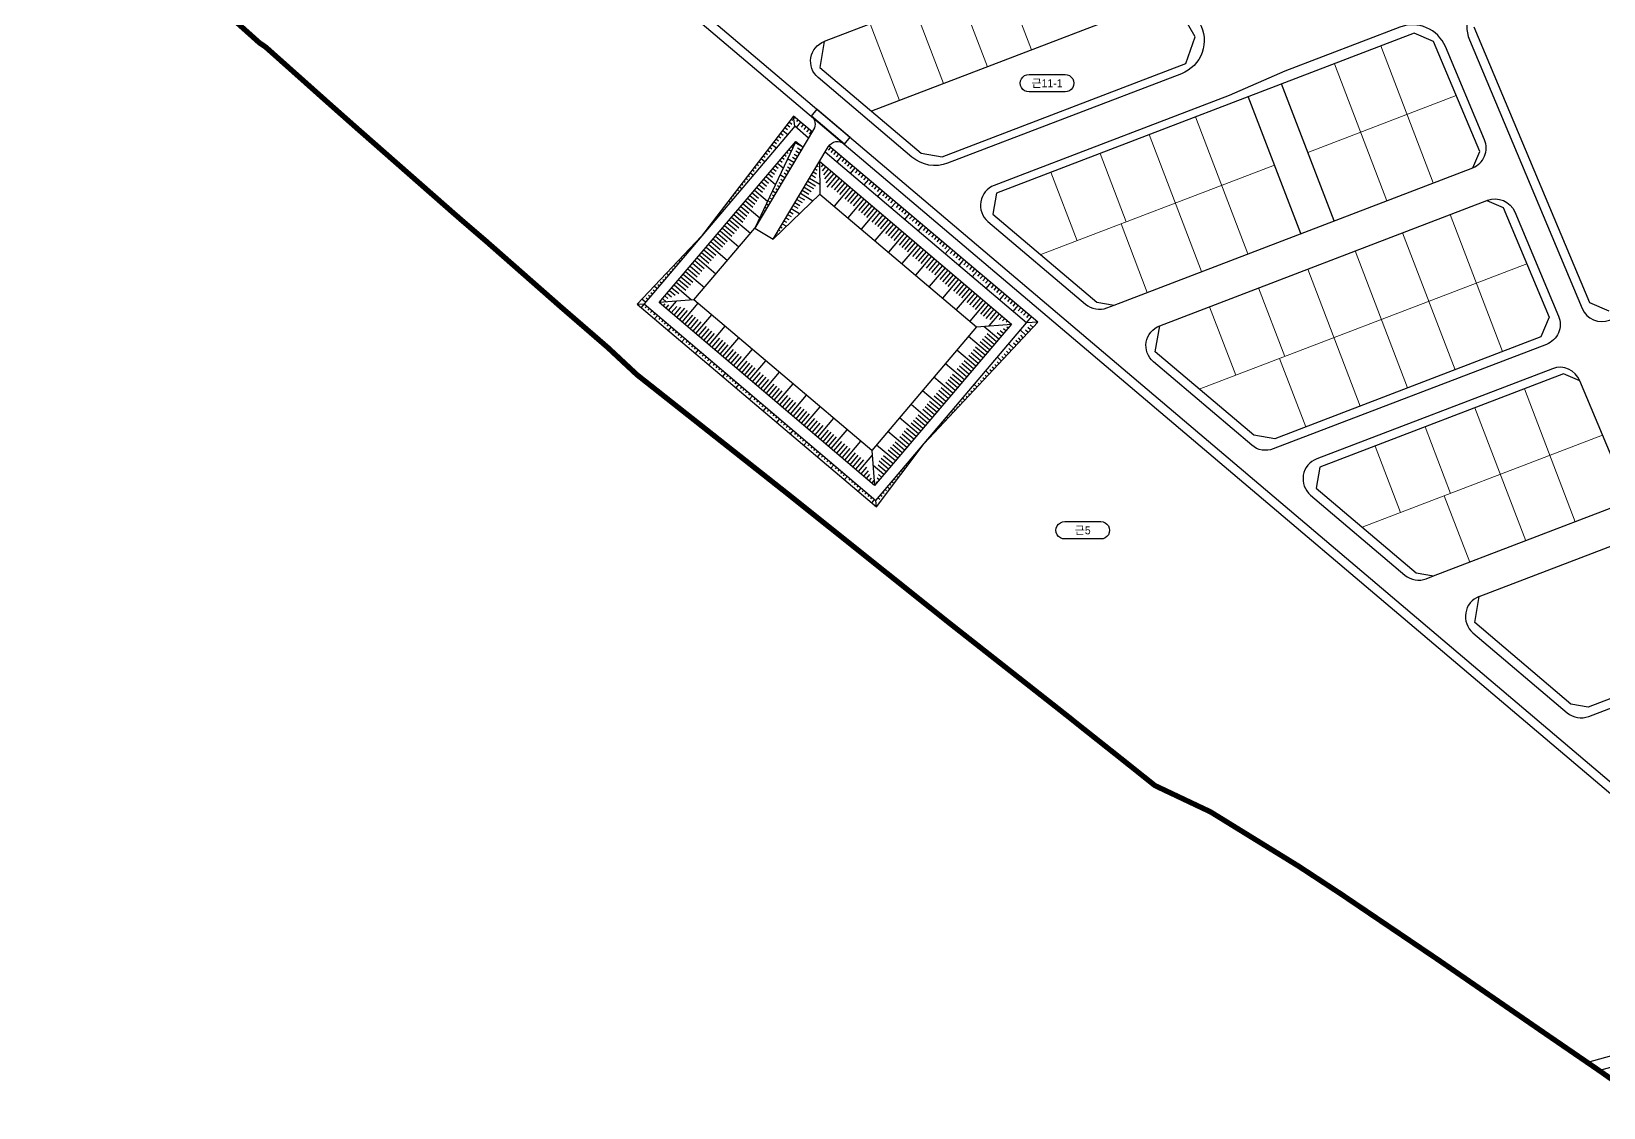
# Model space of a CAD drawing. Header units: millimetres. Extents: x 209768 to 211424, y 268597 to 269732.
# Drawn here: x 209920.6 to 210362.7, y 268611.3 to 268914.1 of the extents above; entities that cross this region are included whole.
import ezdxf
from ezdxf.enums import TextEntityAlignment as Align

# ---------------------------------------------------------------- set-up
doc = ezdxf.new("R2010")
doc.units = ezdxf.units.MM
for name, color, linetype in [('0-저류지', 253, 'Continuous'), ('00-가로망', 253, 'Continuous'), ('00-가로망(저류지)', 253, 'Continuous'), ('00-블럭명', 253, 'Continuous'), ('00-지구계', 253, 'Continuous'), ('99-보도', 253, 'Continuous'), ('99-자전거도로', 253, 'Continuous')]:
    doc.layers.add(name, color=color, linetype=linetype)
doc.layers.add('00-획지분할', color=253, linetype='Continuous', lineweight=5)
doc.styles.add('HY울릉도L', font='H2WULL.ttf')

msp = doc.modelspace()

# ---------------------------------------------------------------- linework, layer by layer
at = {"layer": '0-저류지'}
for p, q in [((210132.48, 268887.06), (210133.22, 268886.49)), ((210133.09, 268887.85), (210133.85, 268887.27)), ((210133.7, 268888.64), (210134.46, 268888.06)), ((210134.31, 268889.43), (210134.69, 268889.14)), ((210135.22, 268887.42), (210134.92, 268890.23)), ((210135.33, 268889.88), (210135.2, 268889.72)), ((210136.86, 268888.59), (210135.6, 268887.1)), ((210136.1, 268889.24), (210135.72, 268888.78)), ((210137.63, 268887.95), (210137, 268887.2)), ((210138.39, 268887.3), (210137.76, 268886.55)), ((210135.57, 268883.19), (210123.99, 268858.78)), ((210129.43, 268883.09), (210130.07, 268882.6)), ((210130.04, 268883.89), (210130.7, 268883.38)), ((210130.65, 268884.68), (210131.33, 268884.16)), ((210131.26, 268885.47), (210131.96, 268884.94)), ((210131.87, 268886.26), (210133.31, 268885.16)), ((210134.92, 268882.43), (210135.02, 268882.35)), ((210137.56, 268881.51), (210135.39, 268882.81)), ((210139.16, 268886.66), (210138.52, 268885.91)), ((210139.92, 268886.01), (210139.29, 268885.26)), ((210125.77, 268878.34), (210126.83, 268877.53)), ((210126.38, 268879.13), (210126.93, 268878.71)), ((210126.99, 268879.92), (210127.56, 268879.49)), ((210127.6, 268880.72), (210128.19, 268880.27)), ((210128.21, 268881.51), (210128.82, 268881.05)), ((210128.82, 268882.3), (210130.07, 268881.34)), ((210131.69, 268878.62), (210132.26, 268878.14)), ((210132.34, 268879.38), (210132.81, 268878.98)), ((210132.98, 268880.14), (210133.36, 268879.82)), ((210135, 268877.21), (210133.23, 268878.27)), ((210133.63, 268880.91), (210134.24, 268880.39)), ((210134.28, 268881.67), (210134.47, 268881.51)), ((210135.51, 268878.07), (210134.59, 268878.62)), ((210136.02, 268878.93), (210135.06, 268879.51)), ((210136.54, 268879.79), (210135.53, 268880.39)), ((210137.05, 268880.65), (210136, 268881.27)), ((210145.27, 268881.5), (210144.63, 268880.74)), ((210146.04, 268880.86), (210145.4, 268880.1)), ((210146.8, 268880.21), (210146.16, 268879.45)), ((210147.57, 268879.57), (210146.92, 268878.81)), ((210148.33, 268878.92), (210147.04, 268877.4)), ((210149.1, 268878.28), (210148.45, 268877.51)), ((210122.11, 268873.59), (210122.53, 268873.27)), ((210122.72, 268874.38), (210123.59, 268873.71)), ((210123.33, 268875.17), (210123.79, 268874.82)), ((210123.94, 268875.96), (210124.42, 268875.6)), ((210124.55, 268876.76), (210125.04, 268876.38)), ((210125.16, 268877.55), (210125.67, 268877.16)), ((210127.81, 268874.04), (210128.95, 268873.08)), ((210128.46, 268874.81), (210129.5, 268873.92)), ((210129.1, 268875.57), (210130.05, 268874.76)), ((210129.75, 268876.33), (210130.6, 268875.61)), ((210130.4, 268877.09), (210132.02, 268875.71)), ((210131.04, 268877.86), (210131.71, 268877.29)), ((210132.43, 268872.92), (210131.08, 268873.73)), ((210132.95, 268873.78), (210132.23, 268874.21)), ((210133.46, 268874.64), (210132.7, 268875.09)), ((210133.97, 268875.5), (210133.17, 268875.97)), ((210134.48, 268876.36), (210133.64, 268876.86)), ((210139.91, 268873.73), (210141.08, 268873.03)), ((210140.42, 268874.59), (210141.33, 268874.04)), ((210140.93, 268875.45), (210141.58, 268875.06)), ((210141.44, 268876.31), (210141.83, 268876.07)), ((210142.2, 268877.57), (210142.29, 268868.37)), ((210142.43, 268877.37), (210142.3, 268877.22)), ((210143.2, 268876.73), (210142.64, 268876.06)), ((210143.96, 268876.08), (210142.97, 268874.91)), ((210144.72, 268875.43), (210143.3, 268873.76)), ((210145.48, 268874.79), (210143.63, 268872.6)), ((210146.25, 268874.14), (210144, 268871.48)), ((210149.86, 268877.63), (210149.21, 268876.87)), ((210150.62, 268876.99), (210149.98, 268876.22)), ((210151.39, 268876.34), (210150.74, 268875.58)), ((210152.15, 268875.7), (210150.86, 268874.16)), ((210152.92, 268875.06), (210152.27, 268874.29)), ((210153.68, 268874.41), (210153.03, 268873.64)), ((210154.45, 268873.77), (210153.8, 268872.99)), ((210119.06, 268869.62), (210119.39, 268869.38)), ((210119.67, 268870.42), (210120.35, 268869.89)), ((210120.28, 268871.21), (210120.64, 268870.93)), ((210120.89, 268872), (210121.27, 268871.71)), ((210121.5, 268872.79), (210121.9, 268872.49)), ((210123.93, 268869.47), (210127.59, 268866.36)), ((210124.57, 268870.23), (210126.19, 268868.86)), ((210125.22, 268870.99), (210126.74, 268869.71)), ((210125.87, 268871.76), (210127.29, 268870.55)), ((210126.51, 268872.52), (210127.84, 268871.39)), ((210127.16, 268873.28), (210129.8, 268871.04)), ((210129.87, 268868.63), (210128.93, 268869.19)), ((210130.38, 268869.49), (210129.87, 268869.79)), ((210130.9, 268870.35), (210130.34, 268870.68)), ((210131.41, 268871.2), (210130.81, 268871.56)), ((210131.92, 268872.06), (210131.29, 268872.44)), ((210137.34, 268869.44), (210139.21, 268868.32)), ((210137.85, 268870.3), (210139.84, 268869.11)), ((210138.37, 268871.15), (210140.47, 268869.9)), ((210138.88, 268872.01), (210141.1, 268870.69)), ((210139.39, 268872.87), (210142.27, 268871.16)), ((210147.01, 268873.49), (210144.3, 268870.3)), ((210147.77, 268872.84), (210145.52, 268870.19)), ((210148.54, 268872.2), (210146.28, 268869.54)), ((210150.82, 268870.26), (210146.32, 268864.95)), ((210149.3, 268871.55), (210147.05, 268868.9)), ((210150.06, 268870.9), (210147.81, 268868.25)), ((210151.59, 268869.61), (210149.33, 268866.96)), ((210155.21, 268873.12), (210154.56, 268872.35)), ((210155.98, 268872.48), (210154.67, 268870.93)), ((210156.74, 268871.83), (210156.09, 268871.06)), ((210157.5, 268871.19), (210156.85, 268870.41)), ((210158.27, 268870.54), (210157.61, 268869.77)), ((210159.03, 268869.9), (210158.38, 268869.12)), ((210159.8, 268869.25), (210158.48, 268867.69)), ((210115.4, 268864.87), (210115.61, 268864.71)), ((210116.01, 268865.66), (210116.24, 268865.49)), ((210116.62, 268866.45), (210117.12, 268866.08)), ((210117.23, 268867.25), (210117.5, 268867.04)), ((210117.84, 268868.04), (210118.13, 268867.82)), ((210118.45, 268868.83), (210118.76, 268868.6)), ((210120.05, 268864.89), (210122.32, 268862.96)), ((210120.69, 268865.65), (210125.37, 268861.69)), ((210121.34, 268866.42), (210123.43, 268864.65)), ((210121.99, 268867.18), (210123.98, 268865.49)), ((210122.63, 268867.94), (210124.53, 268866.33)), ((210123.28, 268868.71), (210125.08, 268867.18)), ((210127.82, 268865.19), (210127.51, 268865.38)), ((210128.33, 268866.05), (210127.98, 268866.26)), ((210128.84, 268866.91), (210128.46, 268867.14)), ((210129.36, 268867.77), (210128.93, 268868.03)), ((210134.78, 268865.15), (210136.06, 268864.38)), ((210135.29, 268866), (210136.69, 268865.17)), ((210135.8, 268866.86), (210137.32, 268865.95)), ((210136.32, 268867.72), (210137.95, 268866.74)), ((210136.83, 268868.58), (210140.34, 268866.48)), ((210152.35, 268868.96), (210150.1, 268866.31)), ((210154.64, 268867.02), (210150.13, 268861.72)), ((210153.11, 268868.32), (210150.86, 268865.66)), ((210153.87, 268867.67), (210151.62, 268865.02)), ((210155.4, 268866.38), (210153.15, 268863.72)), ((210156.16, 268865.73), (210153.91, 268863.08)), ((210156.92, 268865.08), (210154.67, 268862.43)), ((210160.56, 268868.61), (210159.9, 268867.83)), ((210161.33, 268867.96), (210160.67, 268867.18)), ((210162.09, 268867.32), (210161.43, 268866.54)), ((210162.86, 268866.68), (210162.2, 268865.89)), ((210163.62, 268866.03), (210162.3, 268864.46)), ((210164.39, 268865.39), (210163.72, 268864.6)), ((210165.15, 268864.74), (210164.49, 268863.95)), ((210112.35, 268860.91), (210112.47, 268860.82)), ((210112.96, 268861.7), (210113.1, 268861.6)), ((210113.57, 268862.49), (210113.88, 268862.26)), ((210114.18, 268863.28), (210114.36, 268863.15)), ((210114.79, 268864.08), (210114.98, 268863.93)), ((210116.16, 268860.32), (210118.82, 268858.07)), ((210116.81, 268861.08), (210119.47, 268858.83)), ((210117.46, 268861.84), (210122.77, 268857.34)), ((210118.11, 268862.6), (210120.66, 268860.43)), ((210118.75, 268863.37), (210121.22, 268861.28)), ((210119.4, 268864.13), (210121.77, 268862.12)), ((210125.25, 268860.9), (210125.15, 268860.96)), ((210125.77, 268861.76), (210125.63, 268861.85)), ((210126.28, 268862.62), (210126.1, 268862.73)), ((210126.79, 268863.48), (210126.57, 268863.61)), ((210127.31, 268864.34), (210126.77, 268864.65)), ((210132.21, 268860.85), (210132.92, 268860.43)), ((210132.73, 268861.71), (210133.55, 268861.22)), ((210133.24, 268862.57), (210134.18, 268862.01)), ((210133.75, 268863.43), (210134.81, 268862.8)), ((210134.27, 268864.29), (210136.6, 268862.89)), ((210158.45, 268863.79), (210153.95, 268858.48)), ((210157.69, 268864.44), (210155.44, 268861.78)), ((210159.21, 268863.14), (210156.96, 268860.49)), ((210159.97, 268862.49), (210157.72, 268859.84)), ((210162.26, 268860.55), (210157.76, 268855.25)), ((210160.74, 268861.85), (210158.49, 268859.19)), ((210161.5, 268861.2), (210159.25, 268858.55)), ((210165.91, 268864.1), (210165.25, 268863.31)), ((210166.68, 268863.45), (210166.01, 268862.66)), ((210167.44, 268862.81), (210166.11, 268861.22)), ((210168.21, 268862.16), (210167.54, 268861.37)), ((210168.97, 268861.52), (210168.3, 268860.72)), ((210169.74, 268860.87), (210169.07, 268860.08)), ((210108.77, 268856.24), (210108.76, 268856.26)), ((210109, 268856.56), (210109.02, 268856.55)), ((210109.91, 268857.74), (210109.95, 268857.71)), ((210110.52, 268858.53), (210110.64, 268858.44)), ((210111.13, 268859.32), (210111.21, 268859.26)), ((210111.74, 268860.11), (210111.84, 268860.04)), ((210112.93, 268856.5), (210115.58, 268854.25)), ((210113.58, 268857.27), (210116.23, 268855.02)), ((210114.22, 268858.03), (210119.53, 268853.53)), ((210114.87, 268858.79), (210117.53, 268856.54)), ((210115.52, 268859.55), (210118.17, 268857.3)), ((210124.74, 268860.04), (210124.62, 268860.12)), ((210129.65, 268856.56), (210129.77, 268856.49)), ((210130.16, 268857.42), (210130.4, 268857.28)), ((210130.68, 268858.28), (210131.03, 268858.07)), ((210131.19, 268859.14), (210131.66, 268858.86)), ((210131.7, 268859.99), (210132.87, 268859.3)), ((210163.02, 268859.91), (210160.77, 268857.25)), ((210163.79, 268859.26), (210161.54, 268856.61)), ((210166.08, 268857.32), (210161.57, 268852.01)), ((210164.55, 268858.61), (210162.3, 268855.96)), ((210165.31, 268857.97), (210163.06, 268855.31)), ((210166.84, 268856.67), (210164.59, 268854.02)), ((210167.6, 268856.03), (210165.35, 268853.37)), ((210170.5, 268860.23), (210169.83, 268859.43)), ((210171.27, 268859.59), (210169.92, 268857.99)), ((210172.03, 268858.94), (210171.36, 268858.14)), ((210172.8, 268858.3), (210172.12, 268857.5)), ((210173.56, 268857.65), (210172.88, 268856.85)), ((210174.32, 268857.01), (210173.65, 268856.2)), ((210175.09, 268856.36), (210174.41, 268855.56)), ((210104.89, 268851.66), (210104.76, 268851.78)), ((210105.54, 268852.43), (210105.42, 268852.53)), ((210106.19, 268853.19), (210105.99, 268853.36)), ((210106.83, 268853.95), (210106.76, 268854.02)), ((210107.48, 268854.72), (210107.42, 268854.76)), ((210108.13, 268855.48), (210108.09, 268855.51)), ((210109.05, 268851.93), (210111.7, 268849.68)), ((210109.7, 268852.69), (210112.35, 268850.44)), ((210110.34, 268853.45), (210113, 268851.2)), ((210110.99, 268854.22), (210116.3, 268849.71)), ((210111.64, 268854.98), (210114.29, 268852.73)), ((210112.28, 268855.74), (210114.94, 268853.49)), ((210169.89, 268854.09), (210165.39, 268848.78)), ((210168.36, 268855.38), (210166.11, 268852.73)), ((210169.13, 268854.73), (210166.87, 268852.08)), ((210170.64, 268853.43), (210168.39, 268850.78)), ((210171.41, 268852.79), (210169.16, 268850.13)), ((210172.17, 268852.14), (210169.92, 268849.49)), ((210172.94, 268851.5), (210170.69, 268848.84)), ((210175.85, 268855.72), (210175.17, 268854.91)), ((210176.62, 268855.07), (210175.94, 268854.27)), ((210177.38, 268854.43), (210176.7, 268853.62)), ((210178.15, 268853.78), (210177.47, 268852.98)), ((210178.91, 268853.14), (210177.55, 268851.52)), ((210179.68, 268852.49), (210178.99, 268851.68)), ((210180.44, 268851.85), (210179.76, 268851.04)), ((210101.01, 268847.09), (210100.75, 268847.31)), ((210101.66, 268847.85), (210101.42, 268848.05)), ((210102.3, 268848.61), (210102.09, 268848.8)), ((210102.95, 268849.38), (210102.56, 268849.71)), ((210103.6, 268850.14), (210103.42, 268850.29)), ((210104.25, 268850.9), (210104.09, 268851.04)), ((210105.17, 268847.35), (210107.82, 268845.1)), ((210105.82, 268848.12), (210108.47, 268845.86)), ((210106.46, 268848.88), (210109.12, 268846.63)), ((210107.11, 268849.64), (210109.76, 268847.39)), ((210107.76, 268850.4), (210113.06, 268845.9)), ((210108.4, 268851.17), (210111.06, 268848.91)), ((210173.7, 268850.85), (210169.2, 268845.54)), ((210174.46, 268850.2), (210172.21, 268847.55)), ((210175.23, 268849.56), (210172.98, 268846.9)), ((210177.51, 268847.62), (210173.01, 268842.31)), ((210175.99, 268848.91), (210173.74, 268846.26)), ((210176.75, 268848.26), (210174.5, 268845.61)), ((210181.21, 268851.21), (210180.52, 268850.39)), ((210181.97, 268850.56), (210181.28, 268849.75)), ((210182.73, 268849.92), (210181.36, 268848.29)), ((210183.5, 268849.27), (210182.81, 268848.46)), ((210184.26, 268848.63), (210183.57, 268847.81)), ((210185.03, 268847.98), (210184.34, 268847.16)), ((210185.79, 268847.34), (210185.1, 268846.52)), ((210097.13, 268842.51), (210096.75, 268842.83)), ((210097.78, 268843.28), (210097.42, 268843.58)), ((210098.42, 268844.04), (210098.09, 268844.32)), ((210099.07, 268844.8), (210098.75, 268845.07)), ((210099.72, 268845.56), (210099.13, 268846.07)), ((210100.36, 268846.33), (210100.09, 268846.56)), ((210101.29, 268842.78), (210106.24, 268838.57)), ((210101.93, 268843.54), (210104.59, 268841.29)), ((210102.58, 268844.3), (210105.23, 268842.05)), ((210103.23, 268845.06), (210105.88, 268842.81)), ((210103.87, 268845.83), (210106.53, 268843.58)), ((210104.52, 268846.59), (210109.83, 268842.09)), ((210178.28, 268846.97), (210176.03, 268844.32)), ((210179.04, 268846.32), (210176.79, 268843.67)), ((210181.33, 268844.38), (210176.82, 268839.07)), ((210179.8, 268845.68), (210177.55, 268843.02)), ((210180.56, 268845.03), (210178.31, 268842.38)), ((210182.09, 268843.74), (210179.84, 268841.08)), ((210182.85, 268843.09), (210180.6, 268840.43)), ((210186.56, 268846.69), (210185.17, 268845.05)), ((210187.32, 268846.05), (210186.63, 268845.23)), ((210188.09, 268845.4), (210187.39, 268844.58)), ((210188.85, 268844.76), (210188.16, 268843.94)), ((210189.62, 268844.11), (210188.92, 268843.29)), ((210190.38, 268843.47), (210188.99, 268841.82)), ((210191.14, 268842.83), (210190.45, 268842)), ((210093.25, 268837.94), (210092.26, 268838.78)), ((210093.9, 268838.7), (210093.42, 268839.1)), ((210094.54, 268839.46), (210094.09, 268839.85)), ((210095.19, 268840.23), (210094.75, 268840.59)), ((210095.84, 268840.99), (210095.42, 268841.34)), ((210096.48, 268841.75), (210095.69, 268842.42)), ((210106.89, 268838.63), (210097.08, 268837.82)), ((210097.41, 268838.2), (210097.58, 268838.05)), ((210098.05, 268838.96), (210099.2, 268837.99)), ((210098.7, 268839.73), (210099.58, 268838.98)), ((210099.35, 268840.49), (210100.58, 268839.44)), ((210099.75, 268835.56), (210102, 268838.21)), ((210099.99, 268841.25), (210101.59, 268839.9)), ((210100.64, 268842.01), (210102.59, 268840.36)), ((210185.14, 268841.15), (210180.64, 268835.84)), ((210183.61, 268842.44), (210181.36, 268839.79)), ((210184.38, 268841.79), (210182.13, 268839.14)), ((210185.9, 268840.5), (210183.65, 268837.85)), ((210186.67, 268839.85), (210184.41, 268837.2)), ((210187.43, 268839.21), (210185.18, 268836.55)), ((210188.19, 268838.56), (210185.94, 268835.91)), ((210191.91, 268842.18), (210191.21, 268841.35)), ((210192.67, 268841.54), (210191.97, 268840.71)), ((210193.44, 268840.89), (210192.74, 268840.06)), ((210194.2, 268840.25), (210192.8, 268838.58)), ((210194.97, 268839.6), (210194.26, 268838.77)), ((210195.73, 268838.96), (210195.03, 268838.12)), ((210196.5, 268838.31), (210195.79, 268837.48)), ((210090.93, 268837.36), (210092.85, 268837.47)), ((210092.85, 268837.47), (210092, 268836.46)), ((210093.62, 268836.83), (210093.19, 268836.32)), ((210094.38, 268836.18), (210093.95, 268835.67)), ((210095.14, 268835.53), (210094.71, 268835.03)), ((210095.9, 268834.89), (210095.48, 268834.38)), ((210096.67, 268834.24), (210095.81, 268833.23)), ((210098.23, 268836.85), (210098.75, 268837.46)), ((210098.99, 268836.2), (210099.85, 268837.22)), ((210100.51, 268834.91), (210102.07, 268836.75)), ((210101.28, 268834.26), (210103.18, 268836.51)), ((210102.04, 268833.62), (210104.29, 268836.27)), ((210102.8, 268832.97), (210105.05, 268835.62)), ((210103.56, 268832.32), (210108.07, 268837.63)), ((210104.33, 268831.67), (210106.58, 268834.33)), ((210107.38, 268829.09), (210111.88, 268834.39)), ((210188.95, 268837.91), (210184.45, 268832.61)), ((210189.72, 268837.27), (210187.46, 268834.61)), ((210190.48, 268836.62), (210188.23, 268833.97)), ((210191.24, 268835.97), (210188.99, 268833.32)), ((210192.77, 268834.68), (210189.86, 268831.25)), ((210192, 268835.33), (210190.1, 268833.08)), ((210193.53, 268834.03), (210192.7, 268833.05)), ((210197.26, 268837.67), (210196.56, 268836.83)), ((210198.02, 268837.02), (210196.61, 268835.35)), ((210198.79, 268836.38), (210198.08, 268835.54)), ((210199.55, 268835.74), (210198.85, 268834.9)), ((210200.32, 268835.09), (210199.61, 268834.25)), ((210201.08, 268834.45), (210200.37, 268833.6)), ((210097.43, 268833.59), (210097, 268833.09)), ((210098.19, 268832.94), (210097.77, 268832.44)), ((210098.95, 268832.3), (210098.53, 268831.8)), ((210099.72, 268831.65), (210099.29, 268831.15)), ((210100.48, 268831), (210099.63, 268830)), ((210101.24, 268830.36), (210100.82, 268829.86)), ((210102.01, 268829.71), (210101.58, 268829.21)), ((210105.09, 268831.03), (210107.34, 268833.68)), ((210105.85, 268830.38), (210108.1, 268833.03)), ((210106.61, 268829.73), (210108.87, 268832.39)), ((210108.14, 268828.44), (210110.39, 268831.09)), ((210108.9, 268827.79), (210111.15, 268830.45)), ((210109.67, 268827.15), (210111.92, 268829.8)), ((210111.19, 268825.85), (210115.69, 268831.16)), ((210186.39, 268830.96), (210196.2, 268831.77)), ((210192.64, 268827.57), (210188.45, 268831.13)), ((210193.93, 268829.1), (210193.05, 268829.85)), ((210194.29, 268833.39), (210193.7, 268832.69)), ((210194.58, 268829.86), (210193.95, 268830.4)), ((210195.05, 268832.74), (210194.7, 268832.32)), ((210195.23, 268830.62), (210194.85, 268830.95)), ((210200.2, 268828.66), (210198.69, 268830.07)), ((210200.89, 268829.39), (210200.11, 268830.11)), ((210201.57, 268830.12), (210200.78, 268830.86)), ((210202.25, 268830.85), (210201.46, 268831.59)), ((210102.77, 268829.06), (210102.34, 268828.56)), ((210103.53, 268828.42), (210103.11, 268827.92)), ((210104.29, 268827.77), (210103.44, 268826.77)), ((210105.06, 268827.12), (210104.63, 268826.62)), ((210105.82, 268826.48), (210105.39, 268825.98)), ((210106.58, 268825.83), (210106.16, 268825.33)), ((210107.34, 268825.18), (210106.92, 268824.68)), ((210110.43, 268826.5), (210112.68, 268829.15)), ((210111.95, 268825.21), (210114.2, 268827.86)), ((210112.72, 268824.56), (210114.97, 268827.21)), ((210113.48, 268823.91), (210115.73, 268826.57)), ((210114.24, 268823.27), (210116.49, 268825.92)), ((210115, 268822.62), (210119.51, 268827.93)), ((210189.41, 268823.76), (210184.1, 268828.26)), ((210188.76, 268823), (210186.1, 268825.25)), ((210190.05, 268824.52), (210187.4, 268826.77)), ((210190.7, 268825.29), (210188.05, 268827.54)), ((210191.35, 268826.05), (210188.69, 268828.3)), ((210191.99, 268826.81), (210189.34, 268829.06)), ((210193.29, 268828.34), (210192.15, 268829.3)), ((210196.78, 268825.01), (210195.45, 268826.25)), ((210197.47, 268825.74), (210196.78, 268826.38)), ((210198.15, 268826.47), (210197.45, 268827.12)), ((210198.84, 268827.2), (210198.12, 268827.87)), ((210199.52, 268827.93), (210198.78, 268828.62)), ((210108.11, 268824.54), (210107.26, 268823.54)), ((210108.87, 268823.89), (210108.45, 268823.39)), ((210109.63, 268823.24), (210109.21, 268822.74)), ((210110.39, 268822.59), (210109.97, 268822.1)), ((210111.16, 268821.95), (210110.74, 268821.45)), ((210111.92, 268821.3), (210111.08, 268820.31)), ((210112.68, 268820.65), (210112.26, 268820.16)), ((210115.77, 268821.97), (210118.02, 268824.63)), ((210116.53, 268821.32), (210118.78, 268823.98)), ((210117.29, 268820.68), (210119.54, 268823.33)), ((210118.05, 268820.03), (210120.3, 268822.68)), ((210118.82, 268819.38), (210123.32, 268824.69)), ((210119.58, 268818.74), (210121.83, 268821.39)), ((210120.34, 268818.09), (210122.59, 268820.74)), ((210122.63, 268816.15), (210127.13, 268821.46)), ((210182.94, 268816.14), (210177.63, 268820.64)), ((210186.17, 268819.95), (210180.86, 268824.45)), ((210184.88, 268818.42), (210182.22, 268820.67)), ((210185.52, 268819.19), (210182.87, 268821.44)), ((210186.82, 268820.71), (210184.16, 268822.96)), ((210187.46, 268821.47), (210184.81, 268823.72)), ((210188.11, 268822.24), (210185.46, 268824.49)), ((210192.68, 268820.63), (210192.12, 268821.15)), ((210193.36, 268821.36), (210192.22, 268822.44)), ((210194.05, 268822.09), (210193.46, 268822.65)), ((210194.73, 268822.82), (210194.12, 268823.39)), ((210195.42, 268823.55), (210194.79, 268824.14)), ((210196.1, 268824.28), (210195.45, 268824.89)), ((210113.44, 268820.01), (210113.02, 268819.51)), ((210114.21, 268819.36), (210113.79, 268818.87)), ((210114.97, 268818.71), (210114.55, 268818.22)), ((210115.73, 268818.07), (210114.89, 268817.08)), ((210116.49, 268817.42), (210116.08, 268816.93)), ((210117.26, 268816.77), (210116.84, 268816.28)), ((210118.02, 268816.13), (210117.6, 268815.63)), ((210121.1, 268817.44), (210123.36, 268820.1)), ((210121.87, 268816.8), (210124.12, 268819.45)), ((210123.39, 268815.5), (210125.64, 268818.16)), ((210124.15, 268814.86), (210126.41, 268817.51)), ((210124.92, 268814.21), (210127.17, 268816.86)), ((210125.68, 268813.56), (210127.93, 268816.22)), ((210126.44, 268812.92), (210130.94, 268818.22)), ((210179.7, 268812.32), (210174.39, 268816.82)), ((210181, 268813.85), (210178.34, 268816.1)), ((210181.64, 268814.61), (210178.99, 268816.86)), ((210182.29, 268815.37), (210179.64, 268817.62)), ((210183.58, 268816.9), (210180.93, 268819.15)), ((210184.23, 268817.66), (210181.58, 268819.91)), ((210188.58, 268816.25), (210188.13, 268816.67)), ((210189.26, 268816.98), (210188.8, 268817.42)), ((210189.95, 268817.71), (210188.98, 268818.62)), ((210190.63, 268818.44), (210190.13, 268818.91)), ((210191.31, 268819.17), (210190.79, 268819.66)), ((210192, 268819.9), (210191.46, 268820.41)), ((210118.78, 268815.48), (210118.36, 268814.99)), ((210119.54, 268814.83), (210118.71, 268813.85)), ((210120.31, 268814.19), (210119.89, 268813.69)), ((210121.07, 268813.54), (210120.65, 268813.05)), ((210121.83, 268812.89), (210121.42, 268812.4)), ((210122.6, 268812.24), (210122.18, 268811.75)), ((210127.2, 268812.27), (210129.46, 268814.92)), ((210127.97, 268811.62), (210130.22, 268814.28)), ((210128.73, 268810.97), (210130.98, 268813.63)), ((210129.49, 268810.33), (210131.74, 268812.98)), ((210130.26, 268809.68), (210134.76, 268814.99)), ((210131.02, 268809.03), (210133.27, 268811.69)), ((210134.07, 268806.45), (210138.57, 268811.75)), ((210176.47, 268808.51), (210171.16, 268813.01)), ((210177.76, 268810.03), (210175.11, 268812.29)), ((210178.41, 268810.8), (210175.75, 268813.05)), ((210179.06, 268811.56), (210176.4, 268813.81)), ((210180.35, 268813.08), (210177.7, 268815.34)), ((210184.48, 268811.87), (210184.14, 268812.19)), ((210185.16, 268812.6), (210184.8, 268812.94)), ((210185.84, 268813.33), (210185.47, 268813.69)), ((210186.53, 268814.06), (210185.74, 268814.8)), ((210187.21, 268814.79), (210186.8, 268815.18)), ((210187.89, 268815.52), (210187.46, 268815.93)), ((210123.36, 268811.6), (210122.53, 268810.62)), ((210124.12, 268810.95), (210123.71, 268810.46)), ((210124.88, 268810.3), (210124.47, 268809.82)), ((210125.65, 268809.66), (210125.23, 268809.17)), ((210126.41, 268809.01), (210125.99, 268808.52)), ((210127.17, 268808.36), (210126.34, 268807.39)), ((210127.93, 268807.72), (210127.52, 268807.23)), ((210131.78, 268808.39), (210134.03, 268811.04)), ((210132.54, 268807.74), (210134.79, 268810.39)), ((210133.31, 268807.09), (210135.56, 268809.75)), ((210134.83, 268805.8), (210137.08, 268808.45)), ((210135.59, 268805.15), (210137.84, 268807.81)), ((210137.88, 268803.21), (210142.38, 268808.52)), ((210173.23, 268804.7), (210167.93, 268809.2)), ((210173.88, 268805.46), (210171.23, 268807.71)), ((210174.53, 268806.22), (210171.87, 268808.47)), ((210175.17, 268806.98), (210172.52, 268809.24)), ((210175.82, 268807.75), (210173.17, 268810)), ((210177.12, 268809.27), (210174.46, 268811.52)), ((210180.37, 268807.5), (210180.14, 268807.71)), ((210181.06, 268808.23), (210180.81, 268808.46)), ((210181.74, 268808.96), (210181.47, 268809.21)), ((210182.42, 268809.69), (210182.14, 268809.95)), ((210183.11, 268810.42), (210182.5, 268810.98)), ((210183.79, 268811.15), (210183.47, 268811.45)), ((210128.7, 268807.07), (210128.28, 268806.58)), ((210129.46, 268806.42), (210129.05, 268805.94)), ((210130.22, 268805.78), (210129.81, 268805.29)), ((210130.98, 268805.13), (210130.16, 268804.16)), ((210131.75, 268804.48), (210131.33, 268804)), ((210132.51, 268803.84), (210132.1, 268803.35)), ((210133.27, 268803.19), (210132.86, 268802.7)), ((210136.36, 268804.51), (210138.61, 268807.16)), ((210137.12, 268803.86), (210139.37, 268806.51)), ((210138.64, 268802.57), (210140.9, 268805.22)), ((210139.41, 268801.92), (210141.66, 268804.57)), ((210140.17, 268801.27), (210142.42, 268803.93)), ((210140.93, 268800.62), (210143.18, 268803.28)), ((210141.69, 268799.98), (210146.2, 268805.29)), ((210170, 268800.88), (210164.69, 268805.39)), ((210170.65, 268801.65), (210167.99, 268803.9)), ((210171.29, 268802.41), (210168.64, 268804.66)), ((210171.94, 268803.17), (210169.29, 268805.42)), ((210172.59, 268803.93), (210169.93, 268806.18)), ((210176.27, 268803.12), (210176.02, 268803.35)), ((210176.95, 268803.85), (210176.81, 268803.98)), ((210177.64, 268804.58), (210177.48, 268804.73)), ((210178.32, 268805.31), (210178.14, 268805.47)), ((210179, 268806.04), (210178.81, 268806.22)), ((210179.69, 268806.77), (210179.26, 268807.17)), ((210134.03, 268802.54), (210133.62, 268802.06)), ((210134.8, 268801.89), (210133.98, 268800.93)), ((210135.56, 268801.25), (210135.15, 268800.76)), ((210136.32, 268800.6), (210135.91, 268800.12)), ((210137.08, 268799.95), (210136.68, 268799.47)), ((210137.85, 268799.31), (210137.44, 268798.82)), ((210138.61, 268798.66), (210137.79, 268797.7)), ((210142.46, 268799.33), (210144.71, 268801.98)), ((210143.22, 268798.68), (210145.47, 268801.34)), ((210143.98, 268798.04), (210146.23, 268800.69)), ((210144.74, 268797.39), (210147, 268800.04)), ((210145.51, 268796.74), (210150.01, 268802.05)), ((210146.27, 268796.1), (210148.52, 268798.75)), ((210149.32, 268793.51), (210153.82, 268798.82)), ((210166.77, 268797.07), (210161.46, 268801.57)), ((210166.12, 268796.31), (210163.46, 268798.56)), ((210167.41, 268797.83), (210164.76, 268800.08)), ((210168.06, 268798.6), (210165.41, 268800.85)), ((210168.71, 268799.36), (210166.05, 268801.61)), ((210169.35, 268800.12), (210166.7, 268802.37)), ((210172.85, 268799.47), (210172.79, 268799.53)), ((210173.53, 268800.2), (210173.48, 268800.25)), ((210174.22, 268800.93), (210174.15, 268800.99)), ((210174.9, 268801.66), (210174.82, 268801.74)), ((210175.59, 268802.39), (210175.48, 268802.49)), ((210139.37, 268798.01), (210138.96, 268797.53)), ((210140.14, 268797.37), (210139.73, 268796.89)), ((210140.9, 268796.72), (210140.49, 268796.24)), ((210141.66, 268796.07), (210141.25, 268795.59)), ((210142.42, 268795.43), (210141.61, 268794.47)), ((210143.19, 268794.78), (210142.78, 268794.3)), ((210143.95, 268794.13), (210143.54, 268793.65)), ((210147.03, 268795.45), (210149.28, 268798.1)), ((210147.8, 268794.8), (210150.05, 268797.46)), ((210148.56, 268794.16), (210150.81, 268796.81)), ((210150.08, 268792.86), (210152.33, 268795.52)), ((210150.85, 268792.22), (210153.1, 268794.87)), ((210151.61, 268791.57), (210153.86, 268794.22)), ((210153.13, 268790.27), (210157.01, 268794.85)), ((210156.9, 268796.2), (210157.71, 268786.39)), ((210163.53, 268793.26), (210158.22, 268797.76)), ((210162.24, 268791.73), (210159.58, 268793.98)), ((210162.88, 268792.49), (210160.23, 268794.75)), ((210164.18, 268794.02), (210161.52, 268796.27)), ((210164.82, 268794.78), (210162.17, 268797.03)), ((210165.47, 268795.54), (210162.82, 268797.8)), ((210168.41, 268794.37), (210168.52, 268794.27)), ((210169.05, 268795.13), (210169.14, 268795.05)), ((210169.7, 268795.89), (210169.77, 268795.83)), ((210170.35, 268796.65), (210170.39, 268796.62)), ((210170.99, 268797.42), (210171.04, 268797.38)), ((210171.64, 268798.18), (210171.64, 268798.18)), ((210171.64, 268798.18), (210171.64, 268798.18)), ((210144.71, 268793.49), (210144.3, 268793.01)), ((210145.47, 268792.84), (210145.07, 268792.36)), ((210146.24, 268792.19), (210145.42, 268791.24)), ((210147, 268791.54), (210146.59, 268791.07)), ((210147.76, 268790.9), (210147.36, 268790.42)), ((210148.52, 268790.25), (210148.12, 268789.77)), ((210149.29, 268789.6), (210148.88, 268789.13)), ((210152.37, 268790.92), (210154.62, 268793.58)), ((210153.9, 268789.63), (210155.5, 268791.52)), ((210154.66, 268788.98), (210155.94, 268790.5)), ((210160.3, 268789.44), (210157.25, 268792.03)), ((210160.94, 268790.21), (210158.73, 268792.08)), ((210161.59, 268790.97), (210158.94, 268793.22)), ((210164.52, 268789.79), (210165.02, 268789.37)), ((210165.17, 268790.55), (210165.4, 268790.36)), ((210165.82, 268791.32), (210166.02, 268791.14)), ((210166.47, 268792.08), (210166.65, 268791.93)), ((210167.11, 268792.84), (210167.27, 268792.71)), ((210167.76, 268793.6), (210168.03, 268793.38)), ((210150.05, 268788.96), (210149.24, 268788.01)), ((210150.81, 268788.31), (210150.41, 268787.83)), ((210151.57, 268787.66), (210151.17, 268787.19)), ((210152.34, 268787.02), (210151.93, 268786.54)), ((210153.1, 268786.37), (210152.7, 268785.9)), ((210153.86, 268785.72), (210153.06, 268784.77)), ((210155.42, 268788.33), (210156.39, 268789.47)), ((210156.18, 268787.69), (210156.83, 268788.45)), ((210156.95, 268787.04), (210157.59, 268787.8)), ((210158.36, 268787.16), (210158.06, 268787.41)), ((210159, 268787.92), (210158.41, 268788.42)), ((210159.65, 268788.68), (210158.76, 268789.43)), ((210160.64, 268785.22), (210161.03, 268784.89)), ((210161.29, 268785.98), (210162.01, 268785.37)), ((210161.94, 268786.74), (210162.27, 268786.45)), ((210162.58, 268787.5), (210162.9, 268787.24)), ((210163.23, 268788.27), (210163.52, 268788.02)), ((210163.88, 268789.03), (210164.15, 268788.8)), ((210154.62, 268785.08), (210154.22, 268784.6)), ((210155.39, 268784.43), (210154.99, 268783.96)), ((210156.15, 268783.78), (210155.75, 268783.31)), ((210156.91, 268783.14), (210156.51, 268782.66)), ((210157.67, 268782.49), (210156.87, 268781.54)), ((210158.7, 268782.93), (210159.15, 268782.55)), ((210159.35, 268783.69), (210159.78, 268783.33)), ((210160, 268784.45), (210160.4, 268784.11))]:
    msp.add_line(p, q, dxfattribs=at)
for points in [[(210140.14, 268885.83), (210134.92, 268890.23), (210109, 268856.56)], [(210171.64, 268798.18), (210203.62, 268832.31), (210144.8, 268881.9)], [(210109, 268856.56), (210090.93, 268837.36), (210158.26, 268780.37), (210171.64, 268798.18)], [(210200.43, 268832.12), (210201.85, 268833.8)], [(210203.62, 268832.31), (210200.43, 268832.12)], [(210158.26, 268780.37), (210158.06, 268782.17)]]:
    msp.add_lwpolyline(points, dxfattribs=at)
at = {"layer": '00-가로망'}
for p, q in [((210247.86, 268912.63), (210203.97, 268988.7)), ((209984.66, 268910.93), (209957.38, 268935.38)), ((210201.95, 268933.68), (210143.55, 268911.32)), ((210241.28, 268924.03), (210156.82, 268891.69)), ((210309.41, 268913.62), (210191.96, 268868.65)), ((210314.92, 268911.26), (210309.41, 268913.62)), ((210326.19, 268915.43), (210358.72, 268837.85)), ((209986.45, 268909.7), (209984.66, 268910.93)), ((209997.09, 268900.23), (209986.45, 268909.7)), ((210143.55, 268911.32), (210142.3, 268904.01)), ((210245.18, 268905.09), (210247.86, 268912.63)), ((210327.89, 268880.33), (210314.92, 268911.26)), ((210176.67, 268878.86), (210245.18, 268905.09)), ((210004.54, 268893.57), (209997.09, 268900.23)), ((210142.3, 268904.01), (210170.76, 268879.87)), ((210277.56, 268857.22), (210262.8, 268895.77)), ((210286.9, 268860.79), (210272.14, 268899.35)), ((210012.21, 268886.77), (210004.54, 268893.57)), ((210039.29, 268862.99), (210012.21, 268886.77)), ((210170.76, 268879.87), (210176.67, 268878.86)), ((210325.92, 268875.74), (210327.89, 268880.33)), ((210225.08, 268837.13), (210325.92, 268875.74)), ((210191.96, 268868.65), (210190.95, 268862.74)), ((210237.87, 268831.31), (210329.9, 268866.55)), ((210329.9, 268866.55), (210334.49, 268864.58)), ((210042.19, 268860.46), (210039.29, 268862.99)), ((210048.41, 268855.12), (210042.19, 268860.46)), ((210190.95, 268862.74), (210220.16, 268837.97)), ((210334.49, 268864.58), (210347.45, 268833.68)), ((210069.49, 268836.57), (210048.41, 268855.12)), ((210079.31, 268828.08), (210069.49, 268836.57)), ((210220.16, 268837.97), (210225.08, 268837.13)), ((210358.72, 268837.85), (210364.23, 268835.49)), ((210236.62, 268824), (210237.87, 268831.31)), ((210347.45, 268833.68), (210345.09, 268828.16)), ((210082.66, 268825.18), (210079.31, 268828.08)), ((210090.88, 268817.5), (210082.66, 268825.18)), ((210345.09, 268828.16), (210270.23, 268799.5)), ((210264.32, 268800.51), (210236.62, 268824)), ((210133.38, 268783.91), (210090.88, 268817.5)), ((210351.45, 268817.74), (210282.91, 268791.5)), ((210356.04, 268815.78), (210351.45, 268817.74)), ((210368.78, 268785.39), (210356.04, 268815.78)), ((210327.7, 268755.11), (210459.6, 268805.62)), ((210270.23, 268799.5), (210264.32, 268800.51)), ((210282.91, 268791.5), (210281.9, 268785.59)), ((210281.9, 268785.59), (210309.99, 268761.77)), ((210177.9, 268748.3), (210133.38, 268783.91)), ((210314.92, 268760.93), (210366.82, 268780.8)), ((210474.62, 268768.53), (210358.41, 268724.04)), ((210309.99, 268761.77), (210314.92, 268760.93)), ((210326.46, 268747.8), (210327.7, 268755.11)), ((210212.35, 268721.19), (210177.9, 268748.3)), ((210353.48, 268724.88), (210326.46, 268747.8)), ((210358.41, 268724.04), (210353.48, 268724.88)), ((210215.74, 268718.48), (210212.35, 268721.19)), ((210227.15, 268709.42), (210215.74, 268718.48)), ((210236.53, 268701.94), (210227.15, 268709.42)), ((210252.17, 268694.55), (210236.53, 268701.94)), ((210276.93, 268679.26), (210252.17, 268694.55)), ((210288.93, 268671.4), (210276.93, 268679.26)), ((210314.22, 268654.27), (210288.93, 268671.4)), ((210315.91, 268653.12), (210314.22, 268654.27)), ((210342.27, 268634.95), (210315.91, 268653.12)), ((210444.35, 268648.11), (210358.16, 268624.04)), ((210345.11, 268633), (210342.27, 268634.95)), ((210358.16, 268624.04), (210345.11, 268633))]:
    msp.add_line(p, q, dxfattribs=at)
msp.add_lwpolyline([(209920.56, 269120.88), (209931.33, 269088.44, 0.137532), (209964.87, 269038.78), (210397.26, 268672)], format="xyb", dxfattribs=at)
at = {"layer": '00-가로망(저류지)'}
for p, q in [((210139.9, 268890.31), (210141.52, 268892.22)), ((210141.52, 268892.22), (210150.79, 268884.35)), ((210149.18, 268882.44), (210150.79, 268884.35)), ((210142.29, 268868.37), (210129.14, 268855.7)), ((210123.99, 268858.78), (210129.14, 268855.7))]:
    msp.add_line(p, q, dxfattribs=at)
for points in [[(210139.12, 268884.12), (210135.22, 268887.42), (210092.85, 268837.47), (210158.06, 268782.17), (210200.43, 268832.12), (210143.76, 268880.18)], [(210142.2, 268877.57), (210196.2, 268831.77), (210157.71, 268786.39), (210097.08, 268837.82), (210135.57, 268883.19), (210137.56, 268881.51)], [(210142.29, 268868.37), (210186.39, 268830.96), (210156.9, 268796.2), (210106.89, 268838.63), (210123.99, 268858.78)]]:
    msp.add_lwpolyline(points, dxfattribs=at)
msp.add_lwpolyline([(210129.14, 268855.7), (210144.66, 268881.69, -0.463428), (210149.18, 268882.44), (210139.9, 268890.31, -0.366654), (210140.53, 268886.48), (210123.99, 268858.78)], format="xyb", dxfattribs=at)
at = {"layer": '00-블럭명'}
for points in [[(210211.25, 268901.99, -1.018143), (210211.25, 268897.11), (210201.13, 268897.11, -1.018143), (210201.13, 268901.99)], [(210221.29, 268776.2, -1.018143), (210221.29, 268771.32), (210211.17, 268771.32, -1.018143), (210211.17, 268776.2)]]:
    msp.add_lwpolyline(points, format="xyb", close=True, dxfattribs=at)
at = {"layer": '00-지구계', "ltscale": 8, "const_width": 1.5, "flags": 128}
msp.add_lwpolyline([(210375.26, 268612.1), (210361.41, 268621.81), (210345.11, 268632.99), (210342.28, 268634.94), (210315.92, 268653.12), (210314.23, 268654.26), (210288.93, 268671.39), (210276.94, 268679.26), (210252.17, 268694.54), (210236.54, 268701.94), (210227.16, 268709.42), (210215.75, 268718.47), (210212.36, 268721.19), (210177.91, 268748.3), (210133.39, 268783.9), (210090.89, 268817.5), (210082.66, 268825.18), (210079.31, 268828.08), (210069.5, 268836.57), (210048.41, 268855.12), (210042.2, 268860.45), (210039.29, 268862.98), (210012.22, 268886.77), (210004.54, 268893.57), (209997.09, 268900.22), (209986.46, 268909.7), (209984.66, 268910.93), (209957.39, 268935.38)], dxfattribs=at)
at = {"layer": '00-획지분할', "ltscale": 15}
for points in [[(210193.59, 268930.48), (210201.84, 268908.93)], [(210181.2, 268925.74), (210189.46, 268904.19)], [(210168.82, 268921), (210177.07, 268899.44)], [(210156.44, 268916.26), (210164.69, 268894.7)], [(210300.04, 268910.03), (210314.8, 268871.48)], [(210287.01, 268905.04), (210301.77, 268866.49)], [(210279.52, 268880.07), (210321.29, 268896.07)], [(210247.92, 268890.08), (210262.68, 268851.52)], [(210234.89, 268885.09), (210249.65, 268846.53)], [(210221.09, 268879.8), (210228.47, 268860.53)], [(210204.42, 268851.32), (210270.18, 268876.5)], [(210207.29, 268874.52), (210214.67, 268855.24)], [(210319.53, 268862.58), (210334.3, 268824.03)], [(210227, 268859.96), (210234.38, 268840.69)], [(210306.19, 268857.47), (210320.95, 268818.92)], [(210292.84, 268852.36), (210307.6, 268813.81)], [(210249.02, 268813.48), (210341.13, 268848.75)], [(210279.5, 268847.25), (210294.26, 268808.7)], [(210265.69, 268841.97), (210273.08, 268822.69)], [(210251.89, 268836.68), (210259.27, 268817.41)], [(210271.61, 268822.13), (210278.99, 268802.85)], [(210340.43, 268813.52), (210354.73, 268776.17)], [(210326.51, 268808.2), (210340.81, 268770.84)], [(210312.5, 268802.83), (210319.65, 268784.15)], [(210294.81, 268774.64), (210362.43, 268800.54)], [(210298.49, 268797.47), (210305.64, 268778.79)], [(210317.91, 268783.49), (210325.06, 268764.81)]]:
    msp.add_lwpolyline(points, dxfattribs=at)
at = {"layer": '99-보도'}
for points in [[(209922.94, 269121.63), (209933.7, 269089.23, 0.137532), (209966.49, 269040.68), (210399.96, 268672.99)], [(210186.3, 268979.32, -0.415938), (210188.48, 268987.55), (210188.48, 268987.55), (210194.54, 268991.04, -0.414214), (210208.2, 268987.38), (210249.06, 268916.55, -0.461161), (210243.97, 268902.22), (210178.24, 268877.05, -0.273836), (210168.2, 268878.76), (210141.81, 268901.14, -0.570061), (210143.55, 268911.32)], [(210325.92, 268875.74, 0.418412), (210329.22, 268883.62), (210329.22, 268883.62), (210318.23, 268909.84, 0.405052), (210305.43, 268915.31), (210273.08, 268902.92), (210257.39, 268896.11), (210198.63, 268873.61), (210191.31, 268870.81, 0.570061), (210189.57, 268860.63), (210217, 268837.37, 0.273836), (210223.03, 268836.34), (210225.08, 268837.13)], [(210329.9, 268866.55), (210330.05, 268866.61, -0.405052), (210337.73, 268863.33), (210350.03, 268834, -0.423434), (210346.64, 268826.08), (210269.81, 268796.66, -0.273836), (210263.78, 268797.69), (210236.13, 268821.14, -0.570061), (210237.87, 268831.31)], [(210356.04, 268815.78, 0.412974), (210348.3, 268819.22), (210348.3, 268819.22), (210282.04, 268793.85, 0.570061), (210280.3, 268783.67), (210306.83, 268761.17, 0.273836), (210312.86, 268760.14), (210314.92, 268760.93)], [(210327.7, 268755.11, 0.570326), (210325.97, 268744.93), (210325.97, 268744.93), (210352.5, 268722.43, 0.273836), (210358.52, 268721.4), (210475.7, 268766.27), (210475.7, 268766.27, 0.423437), (210479.08, 268774.19), (210467.28, 268802.33, 0.405052), (210459.61, 268805.62), (210459.6, 268805.62)]]:
    msp.add_lwpolyline(points, format="xyb", dxfattribs=at)
msp.add_lwpolyline([(210364.39, 268832.87), (210462.22, 268870.33, 0.423434), (210469, 268886.18), (210445.94, 268941.16, 0.103269), (210442.93, 268945.54, 0.180983), (210416.7, 268956.75, 0.103269), (210411.46, 268955.9), (210330.66, 268924.97, 0.423434), (210325.01, 268911.76), (210356.71, 268836.16, 0.405052)], format="xyb", close=True, dxfattribs=at)
at = {"layer": '99-자전거도로'}
msp.add_lwpolyline([(210361.39, 268621.82), (210445.51, 268645.32), (210456.27, 268651.44), (210485.38, 268659.58, 0.007079), (210512.07, 268667.44), (210537.66, 268675.38), (210538.1, 268673.94)], format="xyb", dxfattribs=at)

# ---------------------------------------------------------------- texts
at = {"layer": '00-블럭명', "style": 'HY울릉도L'}
for s, p in [('근11-1', (210206.19, 268899.55)), ('근5', (210216.23, 268773.76))]:
    msp.add_text(s, height=2.25, dxfattribs=at).set_placement(p, align=Align.MIDDLE_CENTER)

doc.saveas('drawing.dxf')
